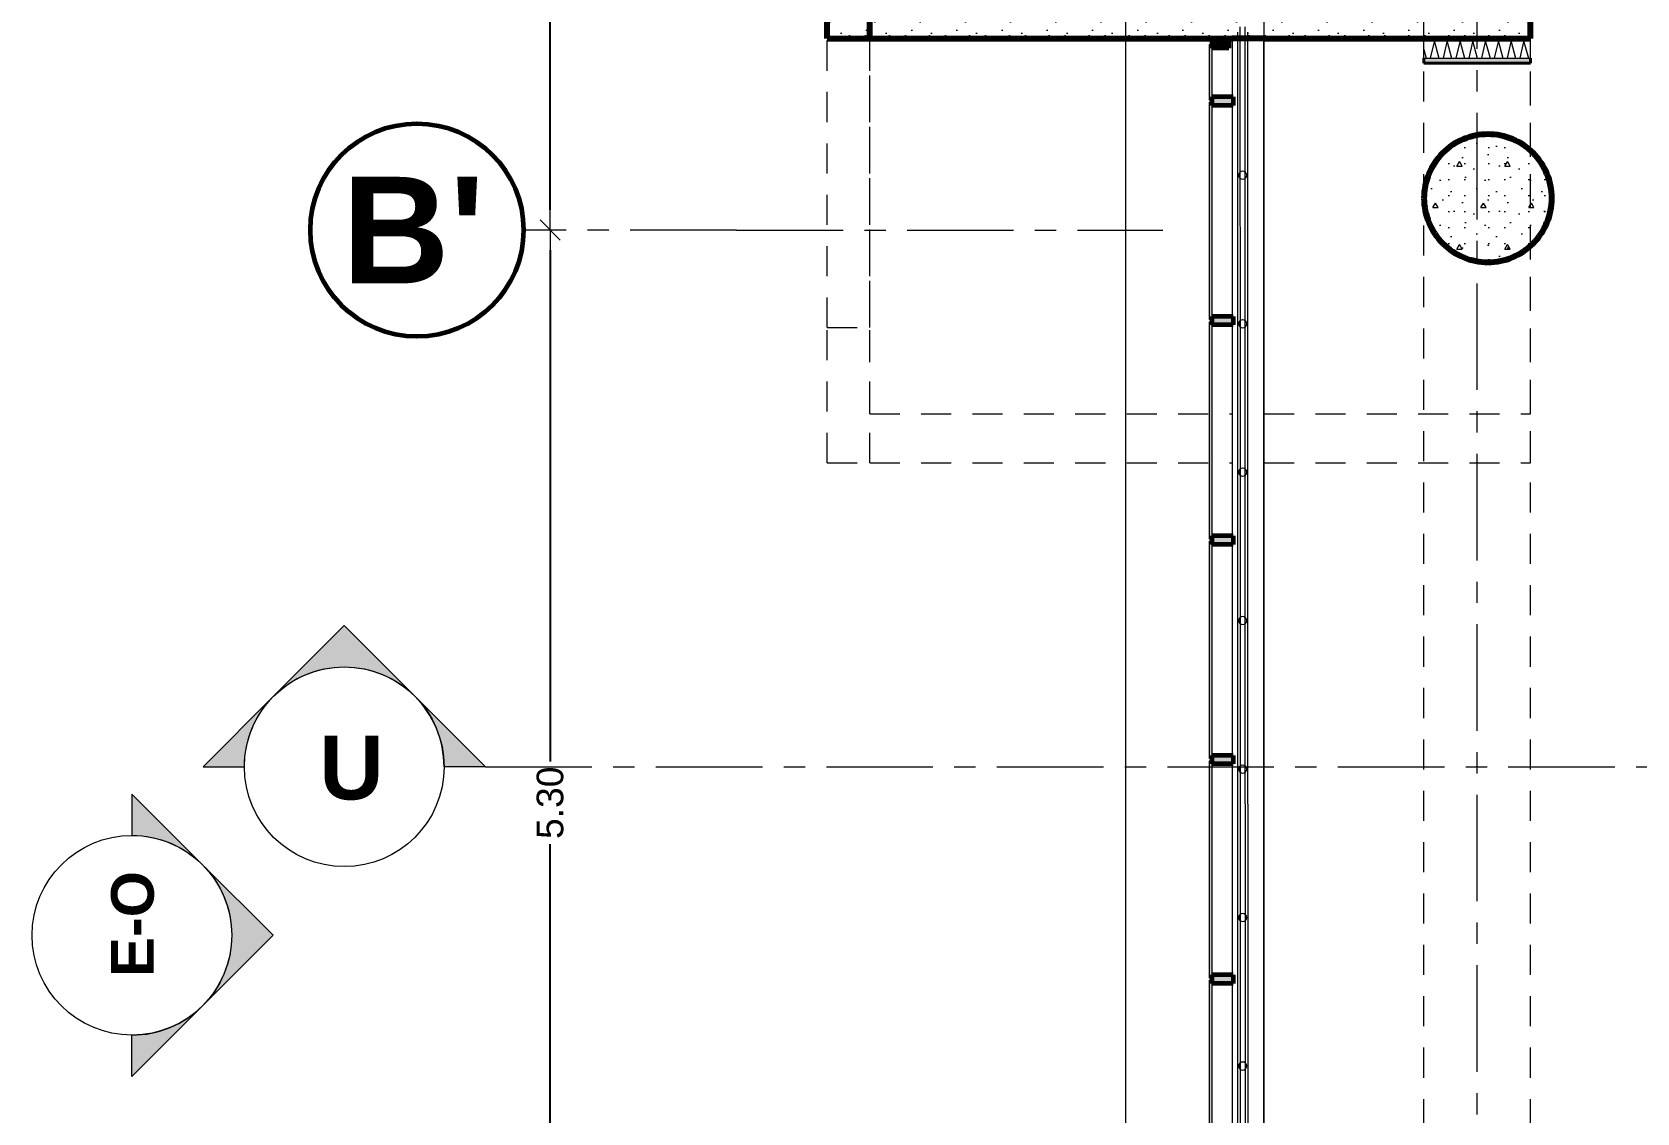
# Model space of a CAD drawing. Header units: inches. Extents: x -38 to 5698, y -33 to 92.
# Drawn here: x 95.04 to 102.57, y 22.06 to 27.13 of the extents above; entities that cross this region are included whole.
import ezdxf

# ---------------------------------------------------------------- set-up
doc = ezdxf.new("R2010")
doc.units = ezdxf.units.IN
doc.header["$MEASUREMENT"] = 0
doc.set_wipeout_variables(frame=1)
doc.header["$PDMODE"] = 1
for name, pattern in [('Hidden Line', [0.195611, 0.141111, -0.0545]), ('Línea Oculta', [0.195611, 0.141111, -0.0545]), ('Punto & Raya', [0.65, 0.5, -0.075, 0, -0.075]), ('Wipeout_Contour', [1, 0, -1])]:
    doc.linetypes.add(name, pattern=pattern)
for name, color, linetype in [('02 _ ARQ _ ALB _ Cotas Ejes', 7, 'Continuous'), ('02 _ ARQ _ ALB _ Ejes Generales', 7, 'Continuous'), ('02 _ ARQ _ ZON _ Espacio.3D', 7, 'Continuous'), ('08 _ STR _ EXT _ 06 Columnas', 7, 'Continuous'), ('08 _ STR _ EXT _ 07 Losa Aligerada', 7, 'Continuous'), ('08 _ STR _ EXT _ 08 Placas Inclinadas', 7, 'Continuous'), ('08 _ STR _ EXT _ 09 Vigas', 7, 'Continuous'), ('Acabado - Muros', 7, 'Continuous'), ('Estructura - 04 MURO', 253, 'Continuous'), ('Interior - Escaleras & Barandillas', 7, 'Continuous'), ('Marcador - Alzados', 7, 'Continuous'), ('Marcador - Secciones', 251, 'Continuous')]:
    doc.layers.add(name, color=color, linetype=linetype)
doc.styles.add('Estilo_Generado_1', font='swisseb.ttf')
doc.styles.add('Estilo_Generado_4', font='swisse.ttf')
doc.dimstyles.new('Estilo_Generado__6', dxfattribs={"dimtxt": 0.125, "dimasz": 0.095, "dimexe": 0.18, "dimexo": 0.0625, "dimgap": 0, "dimtad": 0, "dimzin": 0, "dimdsep": 46, "dimtxsty": 'Estilo_Generado_4', "dimblk": 'ARROWHEAD_6', "dimblk1": 'ARROWHEAD_6', "dimblk2": 'ARROWHEAD_6', "dimcen": 0.09, "dimse1": 1, "dimse2": 1, "dimclrd": 144, "dimclre": 144, "dimclrt": 7, "dimadec": 0, "dimazin": 0, "dimtfac": 1, "dimtdec": 4, "dimtmove": 0, "dimatfit": 3, "dimfxl": 1, "dimtolj": 1, "dimtzin": 0, "dimarcsym": 0})
pattern_1 = [(0, (92.5, 3e-09), (0, 0.3897114), [0.024375, -0.200625]), (0, (92.6125, 0.19486), (0, 0.3897114), [0.024375, -0.200625]), (60, (92.5, 3e-09), (-0.3375, 0.1948557), [0.024375, -0.200625]), (60, (92.725, 3e-09), (-0.3375, 0.1948557), [0.024375, -0.200625]), (120, (92.5244, 3e-09), (0.3375, 0.1948557), [0.024375, -0.200625]), (120, (92.7494, 3e-09), (0.3375, 0.1948557), [0.024375, -0.200625]), (0, (92.500015, 0.0375), (0, 0.075), [0, -0.075, 0, -0.1125]), (45, (92.537515, 0.0375), (-0.053033, 0.053033), [0, -0.05625, 0, -0.09375])]

# ---------------------------------------------------------------- blocks, each defined once
blk = doc.blocks.new('*X19', base_point=(804.059, 0))
at = {"layer": 'Estructura - 04 MURO', "color": 9, "linetype": 'Continuous', "lineweight": 5}
for p, q in [((813.129, 27.0467), (813.1397, 27.0069)), ((813.1487, 27.0993), (813.1512, 27.09)), ((813.1512, 27.09), (813.1533, 27.0993)), ((813.1611, 27.0069), (813.179, 27.0839)), ((813.179, 27.0839), (813.1997, 27.0069)), ((813.2087, 27.0993), (813.2112, 27.09)), ((813.2112, 27.09), (813.2133, 27.0993)), ((813.2211, 27.0069), (813.239, 27.0839)), ((813.239, 27.0839), (813.2597, 27.0069)), ((813.2687, 27.0993), (813.2712, 27.09)), ((813.2712, 27.09), (813.2733, 27.0993)), ((813.2811, 27.0069), (813.299, 27.0839)), ((813.299, 27.0839), (813.3197, 27.0069)), ((813.3287, 27.0993), (813.3312, 27.09)), ((813.3312, 27.09), (813.3333, 27.0993)), ((813.3411, 27.0069), (813.359, 27.0839)), ((813.359, 27.0839), (813.3797, 27.0069)), ((813.3887, 27.0993), (813.3912, 27.09)), ((813.3912, 27.09), (813.3933, 27.0993)), ((813.4011, 27.0069), (813.419, 27.0839)), ((813.419, 27.0839), (813.4397, 27.0069)), ((813.4487, 27.0993), (813.4512, 27.09)), ((813.4512, 27.09), (813.4533, 27.0993)), ((813.4611, 27.0069), (813.479, 27.0839)), ((813.479, 27.0839), (813.4997, 27.0069)), ((813.5087, 27.0993), (813.5112, 27.09)), ((813.5112, 27.09), (813.5133, 27.0993)), ((813.5211, 27.0069), (813.539, 27.0839)), ((813.539, 27.0839), (813.5597, 27.0069)), ((813.5687, 27.0993), (813.5712, 27.09)), ((813.5712, 27.09), (813.5733, 27.0993)), ((813.5811, 27.0069), (813.599, 27.0839)), ((813.599, 27.0839), (813.6197, 27.0069)), ((813.6287, 27.0993), (813.629, 27.098))]:
    blk.add_line(p, q, dxfattribs=at)
blk = doc.blocks.new('ARROWHEAD_6')
at = {"color": 0, "linetype": 'Continuous', "lineweight": 0}
for p, q in [((0, 0), (-1, 0)), ((-0.5, -0.5), (0.5, 0.5))]:
    blk.add_line(p, q, dxfattribs=at)
blk = doc.blocks.new('*D98', base_point=(804.059, 0))
at = {"layer": '02 _ ARQ _ ALB _ Cotas Ejes', "color": 144, "linetype": 'Continuous', "lineweight": -2, "transparency": 16777216}
for p, q in [((97.4704, 26.105), (97.4704, 23.7066)), ((97.4704, 20.995), (97.4704, 23.3181))]:
    blk.add_line(p, q, dxfattribs=at)
at = {"layer": 'Defpoints', "color": 0, "linetype": 'Continuous', "transparency": 16777216}
for p in [(97.4704, 26.2), (97.8531, 26.2), (97.8179, 20.9)]:
    blk.add_point(p, dxfattribs=at)
at = {"layer": '02 _ ARQ _ ALB _ Cotas Ejes', "color": 144, "linetype": 'Continuous', "lineweight": -2, "transparency": 16777216, "xscale": 0.095, "yscale": 0.095, "zscale": 0.095}
for p, rotation in [((97.4704, 26.2), 90), ((97.4704, 20.9), 270)]:
    blk.add_blockref('ARROWHEAD_6', p, dxfattribs=dict(at, rotation=rotation))
at = {"layer": '02 _ ARQ _ ALB _ Cotas Ejes', "color": 7, "linetype": 'Continuous', "lineweight": 13, "transparency": 16777216, "insert": (97.4704, 23.5124), "char_height": 0.125, "attachment_point": 5, "rotation": 90, "style": 'Estilo_Generado_4'}
blk.add_mtext('\\A1;5.30', dxfattribs=at)
blk = doc.blocks.new('*D99', base_point=(804.059, 0))
at = {"layer": '02 _ ARQ _ ALB _ Cotas Ejes', "color": 144, "linetype": 'Continuous', "lineweight": -2, "transparency": 16777216}
for p, q in [((97.4704, 29.855), (97.4704, 28.2306)), ((97.4704, 26.295), (97.4704, 27.8441))]:
    blk.add_line(p, q, dxfattribs=at)
at = {"layer": 'Defpoints', "color": 0, "linetype": 'Continuous', "transparency": 16777216}
for p in [(97.4704, 29.95), (97.8783, 29.95), (97.8531, 26.2)]:
    blk.add_point(p, dxfattribs=at)
at = {"layer": '02 _ ARQ _ ALB _ Cotas Ejes', "color": 144, "linetype": 'Continuous', "lineweight": -2, "transparency": 16777216, "xscale": 0.095, "yscale": 0.095, "zscale": 0.095}
for p, rotation in [((97.4704, 29.95), 90), ((97.4704, 26.2), 270)]:
    blk.add_blockref('ARROWHEAD_6', p, dxfattribs=dict(at, rotation=rotation))
at = {"layer": '02 _ ARQ _ ALB _ Cotas Ejes', "color": 7, "linetype": 'Continuous', "lineweight": 13, "transparency": 16777216, "insert": (97.4704, 28.0374), "char_height": 0.125, "attachment_point": 5, "rotation": 90, "style": 'Estilo_Generado_4'}
blk.add_mtext('\\A1;3.75', dxfattribs=at)

msp = doc.modelspace()

# ---------------------------------------------------------------- hatches: boundary and pattern name
at = {"layer": '08 _ STR _ EXT _ 06 Columnas', "linetype": 'Continuous', "lineweight": 9}
h = msp.add_hatch(dxfattribs=at)
h.set_pattern_fill('HORMIGÓN_EN_MASA_0002', style=0, pattern_type=2)
h.set_pattern_definition(pattern_1)
h.paths.add_polyline_path([(101.5709, 26.3497, 0.414214), (101.8709, 26.0497, 0.414214), (102.1709, 26.3497, 0.414214), (101.8709, 26.6497, 0.414214)])
at = {"layer": '08 _ STR _ EXT _ 08 Placas Inclinadas', "linetype": 'Continuous', "lineweight": 9}
h = msp.add_hatch(dxfattribs=at)
h.set_pattern_fill('HORMIGÓN_EN_MASA_0002', style=0, pattern_type=2)
h.set_pattern_definition(pattern_1)
h.paths.add_polyline_path([(98.7702, 27.0993), (98.9702, 27.0993), (98.9702, 27.7344), (98.7702, 27.7344)])
at = {"layer": 'Acabado - Muros', "linetype": 'Continuous', "lineweight": 9}
for points in [[(100.565, 27.0704), (100.565, 26.81), (100.575, 26.81), (100.575, 27.0704)], [(100.565, 26.8), (100.565, 25.78), (100.575, 25.78), (100.575, 26.8)], [(100.565, 25.77), (100.565, 24.75), (100.575, 24.75), (100.575, 25.77)], [(100.565, 24.74), (100.565, 23.72), (100.575, 23.72), (100.575, 24.74)], [(100.565, 23.71), (100.565, 22.69), (100.575, 22.69), (100.575, 23.71)], [(100.565, 22.68), (100.565, 21.66), (100.575, 21.66), (100.575, 22.68)]]:
    msp.add_hatch(color=250, dxfattribs=at).paths.add_polyline_path(points)
at = {"layer": 'Estructura - 04 MURO', "linetype": 'Continuous', "lineweight": 9}
msp.add_hatch(color=252, dxfattribs=at).paths.add_polyline_path([(101.57, 26.9838), (102.07, 26.9838), (102.07, 27.0069), (101.57, 27.0069)])
at = {"layer": 'Marcador - Alzados', "linetype": 'Continuous', "lineweight": 13}
for points in [[(95.5079, 23.553), (95.5079, 23.359, -0.198912), (95.8391, 23.2218)], [(95.8391, 23.2218, -0.414214), (95.8391, 22.5593), (96.1704, 22.8905)], [(95.5079, 22.228), (95.8391, 22.5593, -0.198912), (95.5079, 22.4221)]]:
    msp.add_hatch(color=7, dxfattribs=at).paths.add_polyline_path(points)
at = {"layer": 'Marcador - Secciones', "linetype": 'Continuous', "lineweight": 13}
for points in [[(96.1729, 24.0128, -0.414214), (96.8354, 24.0128), (96.5041, 24.344)], [(95.8416, 23.6815), (96.0357, 23.6815, -0.198912), (96.1729, 24.0128)], [(97.1666, 23.6815), (96.8354, 24.0128, -0.198912), (96.9726, 23.6815)]]:
    msp.add_hatch(color=7, dxfattribs=at).paths.add_polyline_path(points)

# ---------------------------------------------------------------- linework, layer by layer
at = {"layer": '02 _ ARQ _ ALB _ Ejes Generales', "color": 252, "linetype": 'Punto & Raya', "lineweight": 13}
for q in [(97.3454, 26.2), (100.3454, 26.2)]:
    msp.add_line((98.3454, 26.2), q, dxfattribs=at)
at = {"layer": '02 _ ARQ _ ALB _ Ejes Generales', "color": 7, "linetype": 'Continuous', "lineweight": 60}
msp.add_circle((96.8454, 26.2), 0.5, dxfattribs=at)
at = {"layer": '02 _ ARQ _ ZON _ Espacio.3D', "color": 254, "linetype": 'Continuous', "lineweight": 0, "flags": 128}
msp.add_lwpolyline([(100.8201, 17.4), (112.52, 17.4), (112.52, 29.6999), (100.82, 29.7), (100.82, 27.9653), (102.07, 27.9653), (102.07, 27.7902), (100.82, 27.7902)], close=True, dxfattribs=at)
at = {"layer": '08 _ STR _ EXT _ 06 Columnas', "color": 7, "linetype": 'Continuous', "lineweight": 80, "flags": 128}
msp.add_lwpolyline([(101.5709, 26.3497, 0.414214), (101.8709, 26.0497, 0.414214), (102.1709, 26.3497, 0.414214), (101.8709, 26.6497, 0.414214)], format="xyb", close=True, dxfattribs=at)
at = {"layer": '08 _ STR _ EXT _ 07 Losa Aligerada', "color": 7, "linetype": 'Continuous', "lineweight": 18, "flags": 128}
msp.add_lwpolyline([(115.87, 43.8736), (108.7699, 43.8736), (108.7699, 39.9), (103.6201, 39.9), (103.6201, 40.95), (100.52, 40.95), (100.52, 37.7), (101.57, 37.7), (101.57, 33.9), (100.67, 33.9), (100.67, 27.9392), (100.17, 27.9392), (100.17, 5.8), (117.7353, 5.8)], dxfattribs=at)
at = {"layer": '08 _ STR _ EXT _ 08 Placas Inclinadas', "color": 7, "linetype": 'Continuous', "lineweight": 80}
msp.add_line((98.7702, 27.0993), (98.9702, 27.0993), dxfattribs=at)
at = {"layer": '08 _ STR _ EXT _ 08 Placas Inclinadas', "color": 251, "linetype": 'Línea Oculta', "lineweight": 13}
msp.add_line((98.7702, 25.7425), (98.9702, 25.7425), dxfattribs=at)
at = {"layer": '08 _ STR _ EXT _ 08 Placas Inclinadas', "color": 7, "linetype": 'Continuous', "lineweight": 80, "flags": 128}
for points in [[(98.7702, 27.0993), (98.7702, 27.7344)], [(98.9702, 27.0993), (98.9702, 27.7344)], [(98.9702, 27.0993), (98.9702, 27.3303)]]:
    msp.add_lwpolyline(points, dxfattribs=at)
at = {"layer": '08 _ STR _ EXT _ 08 Placas Inclinadas', "color": 251, "linetype": 'Línea Oculta', "lineweight": 13, "flags": 128}
for points in [[(98.7702, 25.7425), (98.7702, 27.0993)], [(98.9702, 25.7425), (98.9702, 27.0993)], [(98.9702, 25.3384), (98.9702, 27.0993)], [(98.7702, 25.1075), (98.7702, 25.7425)], [(98.9702, 25.1075), (98.9702, 25.7425)], [(98.9702, 25.1075), (98.9702, 25.3384)], [(102.07, 25.1075), (102.07, 25.3384)], [(98.7702, 25.1075), (98.9702, 25.1075)]]:
    msp.add_lwpolyline(points, dxfattribs=at)
at = {"layer": 'Acabado - Muros', "color": 7, "linetype": 'Continuous', "lineweight": 60}
for p, q in [((100.575, 27.0993), (100.575, 27.0531)), ((100.575, 26.825), (100.575, 26.785)), ((100.575, 25.795), (100.575, 25.755)), ((100.575, 24.765), (100.575, 24.725)), ((100.575, 23.735), (100.575, 23.695)), ((100.575, 22.705), (100.575, 22.665))]:
    msp.add_line(p, q, dxfattribs=at)
at = {"layer": 'Acabado - Muros', "color": 7, "linetype": 'Continuous', "lineweight": 13, "flags": 128}
for points in [[(100.565, 27.0704), (100.575, 27.0704), (100.575, 26.81), (100.565, 26.81)], [(100.565, 26.8), (100.575, 26.8), (100.575, 25.78), (100.565, 25.78)], [(100.565, 25.77), (100.575, 25.77), (100.575, 24.75), (100.565, 24.75)], [(100.565, 24.74), (100.575, 24.74), (100.575, 23.72), (100.565, 23.72)], [(100.565, 23.71), (100.575, 23.71), (100.575, 22.69), (100.565, 22.69)], [(100.565, 22.68), (100.575, 22.68), (100.575, 21.66), (100.565, 21.66)]]:
    msp.add_lwpolyline(points, close=True, dxfattribs=at)
at = {"layer": 'Estructura - 04 MURO', "color": 143, "linetype": 'Continuous', "lineweight": 5}
msp.add_line((101.57, 27.0069), (102.07, 27.0069), dxfattribs=at)
at = {"layer": 'Estructura - 04 MURO', "color": 7, "linetype": 'Continuous', "lineweight": 40, "flags": 128}
for points in [[(101.57, 26.9838), (101.57, 27.0069)], [(101.57, 26.9838), (102.07, 26.9838)], [(102.07, 26.9838), (102.07, 27.0069)]]:
    msp.add_lwpolyline(points, dxfattribs=at)
at = {"layer": 'Marcador - Alzados', "color": 7, "linetype": 'Continuous', "lineweight": 13, "flags": 128}
for points in [[(95.5079, 23.553), (95.5079, 23.359, -0.198912), (95.8391, 23.2218)], [(95.8391, 23.2218, -0.414214), (95.8391, 22.5593), (96.1704, 22.8905)], [(95.5079, 22.228), (95.5079, 22.4221, 0.198912), (95.8391, 22.5593)]]:
    msp.add_lwpolyline(points, format="xyb", close=True, dxfattribs=at)
at = {"layer": 'Marcador - Alzados', "color": 7, "linetype": 'Continuous', "lineweight": 13}
msp.add_circle((95.5079, 22.8905), 0.4685, dxfattribs=at)
at = {"layer": 'Marcador - Secciones', "color": 7, "linetype": 'Continuous', "lineweight": 13, "flags": 128}
for points in [[(96.1729, 24.0128, -0.414214), (96.8354, 24.0128), (96.5041, 24.344)], [(95.8416, 23.6815), (96.0357, 23.6815, -0.198912), (96.1729, 24.0128)], [(97.1666, 23.6815), (96.9726, 23.6815, 0.198912), (96.8354, 24.0128)]]:
    msp.add_lwpolyline(points, format="xyb", close=True, dxfattribs=at)
at = {"layer": 'Marcador - Secciones', "color": 7, "linetype": 'Continuous', "lineweight": 13}
msp.add_circle((96.5041, 23.6815), 0.4685, dxfattribs=at)

# ---------------------------------------------------------------- texts
at = {"layer": '02 _ ARQ _ ALB _ Ejes Generales', "color": 7, "lineweight": 30, "insert": (96.4934, 26.45), "char_height": 0.5, "attachment_point": 1, "style": 'Estilo_Generado_1'}
msp.add_mtext("\\A1;{\\pql;\\pt0;\\fSwis721 Ex BT|b1|i0|c0|p34;B'}", dxfattribs=at)
at = {"layer": 'Marcador - Alzados', "color": 5, "lineweight": 35, "insert": (95.6131, 23.1922), "char_height": 0.2, "attachment_point": 9, "rotation": 90, "style": 'Estilo_Generado_1'}
msp.add_mtext('\\A1;{\\pqr;\\pt0;\\fSwis721 Ex BT|b1|i0|c0|p34;E-O}', dxfattribs=at)
at = {"layer": 'Marcador - Secciones', "color": 5, "lineweight": 25, "insert": (96.6893, 23.5237), "char_height": 0.3, "attachment_point": 9, "style": 'Estilo_Generado_1'}
msp.add_mtext('\\A1;{\\pqr;\\pt0;\\fSwis721 Ex BT|b1|i0|c0|p34;U}', dxfattribs=at)

# ---------------------------------------------------------------- dimensions: what is measured, and where the dimension line sits
at = {"layer": '02 _ ARQ _ ALB _ Cotas Ejes', "color": 144, "linetype": 'Continuous', "lineweight": 13}
for base, p1, p2, picture, middle in [((97.4704, 29.95), (97.8531, 26.2), (97.8783, 29.95), '*D99', (97.4704, 28.0374)), ((97.4704, 26.2), (97.8179, 20.9), (97.8531, 26.2), '*D98', (97.4704, 23.5124))]:
    dim = msp.add_linear_dim(base=base, p1=p1, p2=p2, angle=90, dimstyle='Estilo_Generado__6', dxfattribs=at)
    dim.commit()
    dim.dimension.update_dxf_attribs({"geometry": picture, "text_midpoint": middle, "dimtype": 160, "text_rotation": 90})

# ---------------------------------------------------------------- next in the draw order: wipeouts: each hides what was drawn before it
at = {"color": 254, "linetype": 'Wipeout_Contour', "lineweight": 0, "ltscale": 3255.364602}
msp.add_wipeout([(102.07, 27.7344), (101.57, 27.7344), (101.57, 27.0993), (102.07, 27.0993)], dxfattribs=at).dxf.layer = 'Estructura - 04 MURO'
at = {"color": 254, "linetype": 'Wipeout_Contour', "lineweight": 0, "ltscale": 3250.782606}
msp.add_wipeout([(100.82, 25.3384), (100.67, 25.3384), (100.67, 25.1075), (100.82, 25.1075)], dxfattribs=at).dxf.layer = 'Estructura - 04 MURO'

# ---------------------------------------------------------------- next in the draw order: linework, layer by layer
at = {"layer": '02 _ ARQ _ ALB _ Ejes Generales', "color": 252, "linetype": 'Punto & Raya', "lineweight": 13}
msp.add_line((101.82, 3.05), (101.82, 44.9), dxfattribs=at)
at = {"layer": '08 _ STR _ EXT _ 08 Placas Inclinadas', "color": 7, "linetype": 'Continuous', "lineweight": 80, "flags": 128}
msp.add_lwpolyline([(102.07, 27.0993), (102.07, 27.3303)], dxfattribs=at)
at = {"layer": '08 _ STR _ EXT _ 08 Placas Inclinadas', "color": 251, "linetype": 'Línea Oculta', "lineweight": 13, "flags": 128}
msp.add_lwpolyline([(102.07, 25.3384), (102.07, 27.0993)], dxfattribs=at)
at = {"layer": '08 _ STR _ EXT _ 09 Vigas', "color": 251, "linetype": 'Hidden Line', "lineweight": 13}
for p, q in [((101.57, 17.4), (101.57, 29.7)), ((102.07, 17.4), (102.07, 29.7))]:
    msp.add_line(p, q, dxfattribs=at)
at = {"layer": 'Estructura - 04 MURO', "color": 143, "linetype": 'Continuous', "lineweight": 5}
msp.add_line((102.07, 27.0993), (101.57, 27.0993), dxfattribs=at)
at = {"layer": 'Estructura - 04 MURO', "color": 7, "linetype": 'Continuous', "lineweight": 13, "flags": 128}
for points in [[(101.57, 27.0993), (101.57, 27.7344)], [(102.07, 27.0993), (102.07, 27.7344)]]:
    msp.add_lwpolyline(points, dxfattribs=at)
at = {"layer": 'Estructura - 04 MURO', "color": 143, "linetype": 'Continuous', "lineweight": 5, "flags": 128}
for points in [[(101.57, 27.0069), (101.57, 27.0993)], [(102.07, 27.0069), (102.07, 27.0993)]]:
    msp.add_lwpolyline(points, dxfattribs=at)

# ---------------------------------------------------------------- next in the draw order: block references
at = {"layer": 'Estructura - 04 MURO', "color": 7, "lineweight": 80}
msp.add_blockref('*X19', (92.5, 0), dxfattribs=at)

# ---------------------------------------------------------------- next in the draw order: wipeouts: each hides what was drawn before it
at = {"color": 254, "linetype": 'Wipeout_Contour', "lineweight": 0, "ltscale": 3250.910496}
msp.add_wipeout([(100.82, 27.0993), (100.67, 27.0993), (100.67, 25.3384), (100.82, 25.3384)], dxfattribs=at).dxf.layer = 'Estructura - 04 MURO'
at = {"color": 254, "linetype": 'Wipeout_Contour', "lineweight": 0, "ltscale": 3250.364848}
msp.add_wipeout([(100.82, 25.1075), (100.67, 25.1075), (100.67, 17.4), (100.82, 17.4)], dxfattribs=at).dxf.layer = 'Estructura - 04 MURO'

# ---------------------------------------------------------------- next in the draw order: hatches: boundary and pattern name
at = {"layer": '08 _ STR _ EXT _ 08 Placas Inclinadas', "linetype": 'Continuous', "lineweight": 9}
h = msp.add_hatch(dxfattribs=at)
h.set_pattern_fill('HORMIGÓN_EN_MASA_0002', style=0, pattern_type=2)
h.set_pattern_definition(pattern_1)
h.paths.add_polyline_path([(98.9702, 27.0993), (102.07, 27.0993), (102.07, 27.3303), (98.9702, 27.3303)])
at = {"layer": 'Acabado - Muros', "linetype": 'Continuous', "lineweight": 0}
for points in [[(100.655, 27.0531), (100.655, 27.0993), (100.575, 27.0993), (100.575, 27.0531)], [(100.675, 26.825), (100.575, 26.825), (100.575, 26.785), (100.675, 26.785)], [(100.675, 25.795), (100.575, 25.795), (100.575, 25.755), (100.675, 25.755)], [(100.675, 24.765), (100.575, 24.765), (100.575, 24.725), (100.675, 24.725)], [(100.675, 23.735), (100.575, 23.735), (100.575, 23.695), (100.675, 23.695)], [(100.675, 22.705), (100.575, 22.705), (100.575, 22.665), (100.675, 22.665)]]:
    msp.add_hatch(color=254, dxfattribs=at).paths.add_polyline_path(points)

# ---------------------------------------------------------------- next in the draw order: linework, layer by layer
at = {"layer": '08 _ STR _ EXT _ 08 Placas Inclinadas', "color": 7, "linetype": 'Continuous', "lineweight": 80}
for p, q in [((98.9702, 27.0993), (100.67, 27.0993)), ((100.82, 27.0993), (100.67, 27.0993)), ((100.82, 27.0993), (100.67, 27.0993)), ((100.82, 27.0993), (102.07, 27.0993))]:
    msp.add_line(p, q, dxfattribs=at)
at = {"layer": '08 _ STR _ EXT _ 08 Placas Inclinadas', "color": 7, "linetype": 'Continuous', "lineweight": 13}
for p, q in [((100.67, 27.0993), (100.67, 25.3384)), ((100.67, 27.0993), (100.67, 25.3384)), ((100.82, 25.3384), (100.82, 27.0993)), ((100.82, 25.3384), (100.82, 27.0993)), ((100.67, 25.3384), (100.67, 25.1075)), ((100.67, 25.3384), (100.67, 25.1075)), ((100.82, 25.1075), (100.82, 25.3384)), ((100.82, 25.1075), (100.82, 25.3384))]:
    msp.add_line(p, q, dxfattribs=at)
at = {"layer": '08 _ STR _ EXT _ 08 Placas Inclinadas', "color": 251, "linetype": 'Línea Oculta', "lineweight": 13}
for p, q in [((98.9702, 25.3384), (100.67, 25.3384)), ((100.82, 25.3384), (102.07, 25.3384))]:
    msp.add_line(p, q, dxfattribs=at)
at = {"layer": '08 _ STR _ EXT _ 08 Placas Inclinadas', "color": 251, "linetype": 'Línea Oculta', "lineweight": 13, "flags": 128}
for points in [[(98.9702, 25.1075), (100.67, 25.1075)], [(100.82, 25.1075), (102.07, 25.1075)]]:
    msp.add_lwpolyline(points, dxfattribs=at)
at = {"layer": 'Acabado - Muros', "color": 7, "linetype": 'Continuous', "lineweight": 60}
for p, q in [((100.655, 27.0993), (100.575, 27.0993)), ((100.655, 27.0531), (100.575, 27.0531)), ((100.655, 27.0993), (100.655, 27.0531)), ((100.675, 26.825), (100.575, 26.825)), ((100.675, 26.825), (100.675, 26.785)), ((100.675, 26.785), (100.575, 26.785)), ((100.675, 25.795), (100.575, 25.795)), ((100.675, 25.755), (100.575, 25.755)), ((100.675, 25.795), (100.675, 25.755)), ((100.675, 24.765), (100.575, 24.765)), ((100.675, 24.725), (100.575, 24.725)), ((100.675, 24.765), (100.675, 24.725)), ((100.675, 23.735), (100.575, 23.735)), ((100.675, 23.735), (100.675, 23.695)), ((100.675, 23.695), (100.575, 23.695)), ((100.675, 22.705), (100.575, 22.705)), ((100.675, 22.705), (100.675, 22.665)), ((100.675, 22.665), (100.575, 22.665))]:
    msp.add_line(p, q, dxfattribs=at)
at = {"layer": 'Estructura - 04 MURO', "color": 7, "linetype": 'Continuous', "lineweight": 13, "flags": 128}
for points in [[(100.67, 25.1075), (100.67, 17.4)], [(100.82, 17.4), (100.82, 25.1075)]]:
    msp.add_lwpolyline(points, dxfattribs=at)
at = {"layer": 'Interior - Escaleras & Barandillas', "color": 161, "linetype": 'Continuous', "lineweight": 13}
for p, q in [((100.695, 27.1291), (100.695, 27.1041)), ((100.7075, 27.1541), (100.7076, 17.4)), ((100.7075, 27.1541), (100.7076, 17.4)), ((100.7075, 27.1541), (100.7076, 17.4)), ((100.7326, 17.4), (100.7325, 27.1541)), ((100.7326, 17.4), (100.7325, 27.1541)), ((100.7326, 17.4), (100.7325, 27.1541)), ((100.745, 27.1041), (100.745, 27.1291)), ((100.695, 27.1041), (100.695, 27.0916)), ((100.695, 27.0916), (100.6951, 17.4)), ((100.745, 27.0916), (100.745, 27.1041)), ((100.7451, 17.4), (100.745, 27.0916))]:
    msp.add_line(p, q, dxfattribs=at)
at = {"layer": 'Interior - Escaleras & Barandillas', "color": 161, "linetype": 'Continuous', "lineweight": 13, "flags": 128}
for points in [[(100.7388, 26.4574, 1), (100.7013, 26.4574, 1)], [(100.7388, 25.7607, 1), (100.7013, 25.7607, 1)], [(100.7388, 25.064, 1), (100.7013, 25.064, 1)], [(100.7388, 24.3672, 1), (100.7013, 24.3672, 1)], [(100.7388, 23.6705, 1), (100.7013, 23.6705, 1)], [(100.7388, 22.9738, 1), (100.7013, 22.9738, 1)], [(100.7388, 22.2771, 1), (100.7013, 22.2771, 1)]]:
    msp.add_lwpolyline(points, format="xyb", close=True, dxfattribs=at)
at = {"layer": 'Marcador - Secciones', "color": 251, "linetype": 'Punto & Raya', "lineweight": 13}
msp.add_line((97.1666, 23.6815), (121.4526, 23.6815), dxfattribs=at)

doc.saveas('drawing.dxf')
